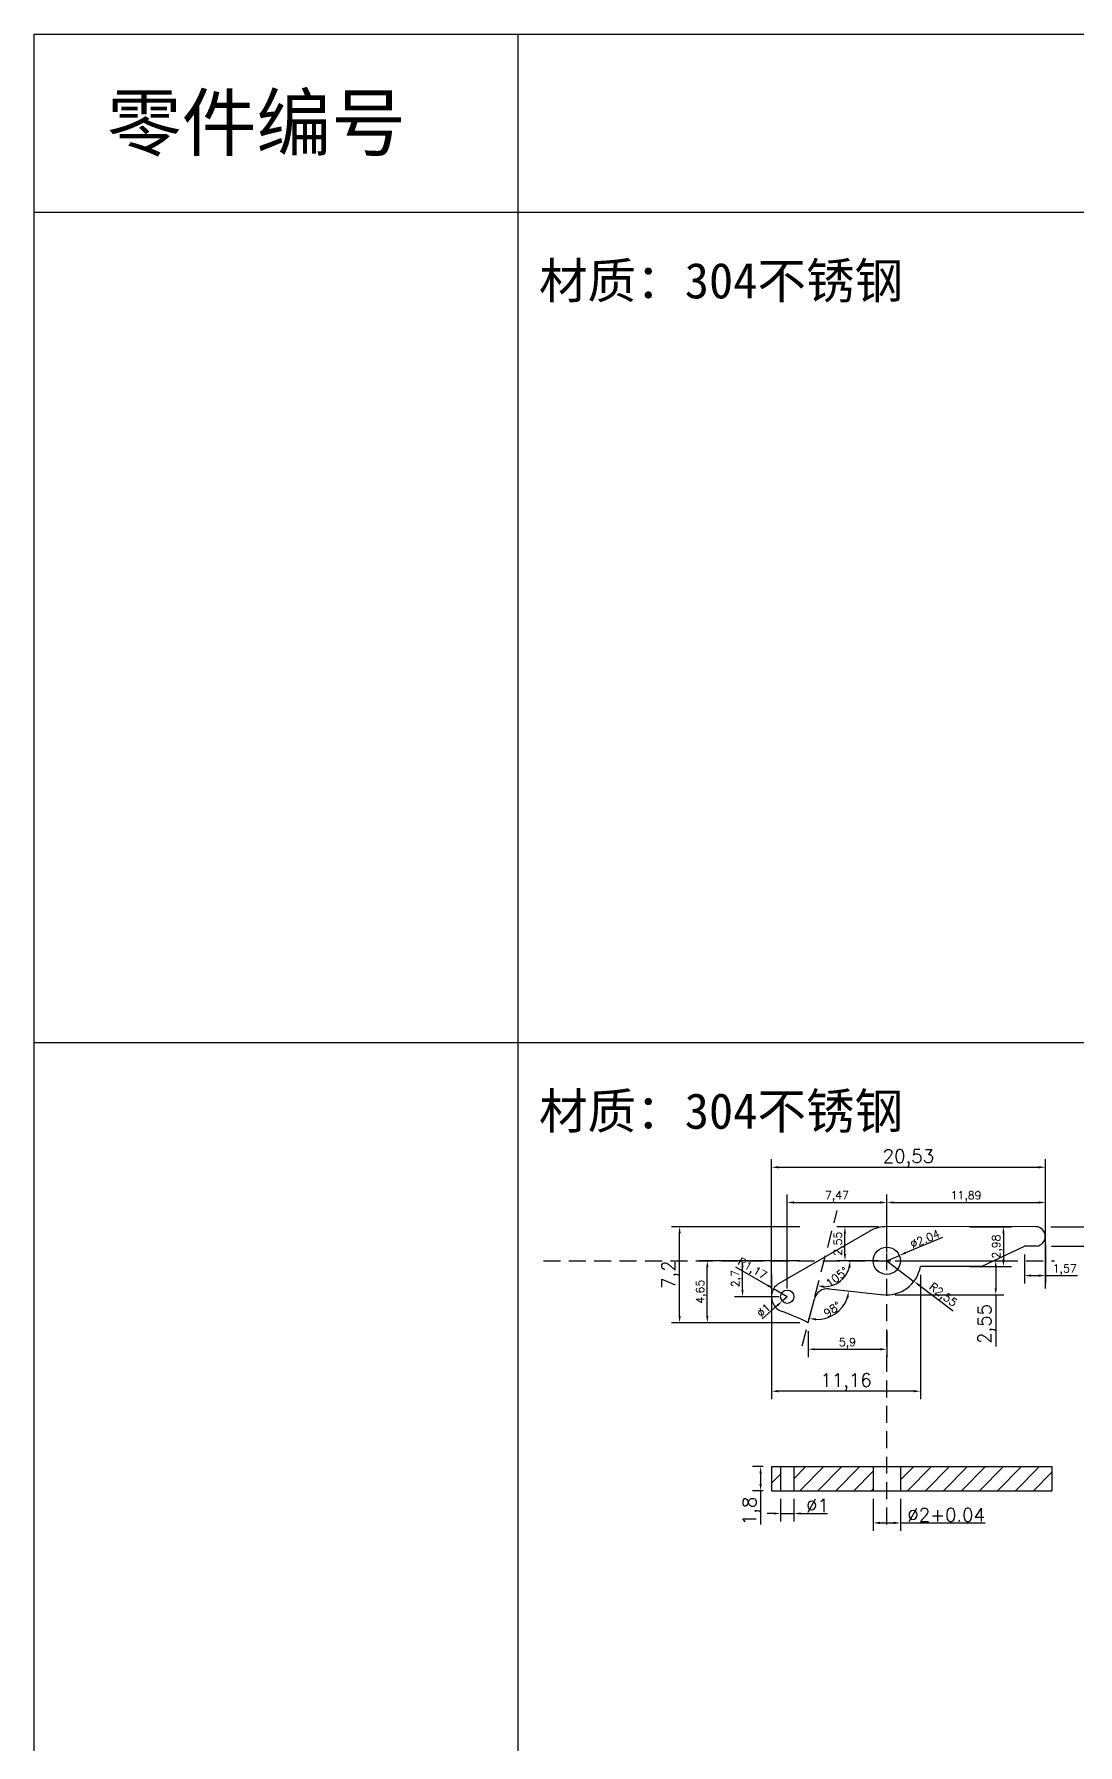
# Model space of a CAD drawing. Header units: millimetres. Extents: x 6817 to 10425, y -2870 to -164.
# Drawn here: x 10127.1 to 10205.4, y -292.5 to -164.3 of the extents above; entities that cross this region are included whole.
import ezdxf

# ---------------------------------------------------------------- set-up
doc = ezdxf.new("R2010")
doc.units = ezdxf.units.MM
doc.linetypes.add('HIDDEN', pattern=[9.525, 6.35, -3.175])
doc.layers.add('图层2', color=108, linetype='Continuous')
doc.styles.get("Standard").update_dxf_attribs({"font": 'txt', "bigfont": 'gbcbig.shx'})
doc.dimstyles.new('ISO-25', dxfattribs={"dimtxt": 1, "dimasz": 0.5, "dimexe": 0.6, "dimexo": 0.625, "dimgap": 0.1, "dimtad": 1, "dimtxsty": 'Standard', "dimcen": 2.5, "dimadec": 0, "dimazin": 0, "dimtfac": 1, "dimtmove": 0, "dimatfit": 3, "dimfxl": 1, "dimarcsym": 0})

# ---------------------------------------------------------------- blocks, each defined once
blk = doc.blocks.new('*D795')
at = {"layer": 'Defpoints', "color": 0, "linetype": 'ByBlock', "transparency": 16777216}
for p in [(10182.43, -271.65), (10181.61, -273.45), (10182.43, -273.45)]:
    blk.add_point(p, dxfattribs=at)
at = {"layer": '图层2', "color": 0, "linetype": 'ByBlock', "lineweight": -2, "transparency": 16777216}
for p, q in [((10181.8, -271.65), (10181.01, -271.65)), ((10181.61, -272.15), (10181.61, -272.95)), ((10181.8, -273.45), (10181.01, -273.45)), ((10181.61, -273.45), (10181.61, -275.98))]:
    blk.add_line(p, q, dxfattribs=at)
at = {"layer": '图层2', "color": 0, "linetype": 'ByBlock', "transparency": 16777216}
for points in [[(10181.52, -272.15), (10181.69, -272.15), (10181.61, -271.65)], [(10181.52, -272.95), (10181.69, -272.95), (10181.61, -273.45)]]:
    blk.add_solid(points, dxfattribs=at)
at = {"layer": '图层2', "color": 0, "linetype": 'ByBlock', "transparency": 16777216, "insert": (10180.92, -274.97), "char_height": 1, "attachment_point": 5, "rotation": 90}
blk.add_mtext('1,8', dxfattribs=at)
blk = doc.blocks.new('*D796')
at = {"layer": 'Defpoints', "color": 0, "linetype": 'ByBlock', "transparency": 16777216}
for p in [(10183.1, -273.45), (10184.1, -273.45), (10184.1, -275.16)]:
    blk.add_point(p, dxfattribs=at)
at = {"layer": '图层2', "color": 0, "linetype": 'ByBlock', "lineweight": -2, "transparency": 16777216}
for p, q in [((10183.1, -274.07), (10183.1, -275.76)), ((10184.1, -274.07), (10184.1, -275.76)), ((10182.6, -275.16), (10182.1, -275.16)), ((10183.1, -275.16), (10184.1, -275.16)), ((10184.6, -275.16), (10186.63, -275.16))]:
    blk.add_line(p, q, dxfattribs=at)
at = {"layer": '图层2', "color": 0, "linetype": 'ByBlock', "transparency": 16777216}
for points in [[(10182.6, -275.08), (10182.6, -275.24), (10183.1, -275.16)], [(10184.6, -275.08), (10184.6, -275.24), (10184.1, -275.16)]]:
    blk.add_solid(points, dxfattribs=at)
at = {"layer": '图层2', "color": 0, "linetype": 'ByBlock', "transparency": 16777216, "insert": (10185.87, -274.56), "char_height": 1, "attachment_point": 5}
blk.add_mtext('%%C1', dxfattribs=at)
blk = doc.blocks.new('*D797')
at = {"layer": 'Defpoints', "color": 0, "linetype": 'ByBlock', "transparency": 16777216}
for p in [(10190.05, -273.45), (10192.09, -273.45), (10192.09, -275.87)]:
    blk.add_point(p, dxfattribs=at)
at = {"layer": '图层2', "color": 0, "linetype": 'ByBlock', "lineweight": -2, "transparency": 16777216}
for p, q in [((10190.05, -274.07), (10190.05, -276.47)), ((10192.09, -274.07), (10192.09, -276.47)), ((10190.55, -275.87), (10191.59, -275.87)), ((10192.09, -275.87), (10198.45, -275.87))]:
    blk.add_line(p, q, dxfattribs=at)
at = {"layer": '图层2', "color": 0, "linetype": 'ByBlock', "transparency": 16777216}
for points in [[(10190.55, -275.78), (10190.55, -275.95), (10190.05, -275.87)], [(10191.59, -275.78), (10191.59, -275.95), (10192.09, -275.87)]]:
    blk.add_solid(points, dxfattribs=at)
at = {"layer": '图层2', "color": 0, "linetype": 'ByBlock', "transparency": 16777216, "insert": (10195.52, -275.27), "char_height": 1, "attachment_point": 5}
blk.add_mtext('%%C2+0.04', dxfattribs=at)
blk = doc.blocks.new('*D655')
at = {"layer": 'Defpoints', "color": 0, "linetype": 'ByBlock', "transparency": 16777216}
for p in [(10187.93, -253.66), (10191.07, -253.66), (10191.07, -256.21)]:
    blk.add_point(p, dxfattribs=at)
at = {"layer": '图层2', "color": 0, "linetype": 'ByBlock', "lineweight": -2, "transparency": 16777216}
for p, q in [((10190.45, -253.66), (10187.33, -253.66)), ((10187.93, -255.71), (10187.93, -254.16)), ((10190.44, -256.21), (10187.33, -256.21))]:
    blk.add_line(p, q, dxfattribs=at)
at = {"layer": '图层2', "color": 0, "linetype": 'ByBlock', "transparency": 16777216}
for points in [[(10187.85, -254.16), (10188.01, -254.16), (10187.93, -253.66)], [(10187.85, -255.71), (10188.01, -255.71), (10187.93, -256.21)]]:
    blk.add_solid(points, dxfattribs=at)
at = {"layer": '图层2', "color": 0, "linetype": 'ByBlock', "transparency": 16777216, "insert": (10187.48, -254.94), "char_height": 0.6, "attachment_point": 5, "rotation": 90}
blk.add_mtext('2,55', dxfattribs=at)
blk = doc.blocks.new('*D656')
at = {"layer": 'Defpoints', "color": 0, "linetype": 'ByBlock', "transparency": 16777216}
for p in [(10202.96, -251.85), (10202.96, -254.39), (10191.07, -256.21)]:
    blk.add_point(p, dxfattribs=at)
at = {"layer": '图层2', "color": 0, "linetype": 'ByBlock', "lineweight": -2, "transparency": 16777216}
for p, q in [((10191.07, -255.59), (10191.07, -251.25)), ((10202.96, -253.76), (10202.96, -251.25)), ((10191.57, -251.85), (10202.46, -251.85))]:
    blk.add_line(p, q, dxfattribs=at)
at = {"layer": '图层2', "color": 0, "linetype": 'ByBlock', "transparency": 16777216}
for points in [[(10191.57, -251.76), (10191.57, -251.93), (10191.07, -251.85)], [(10202.46, -251.76), (10202.46, -251.93), (10202.96, -251.85)]]:
    blk.add_solid(points, dxfattribs=at)
at = {"layer": '图层2', "color": 0, "linetype": 'ByBlock', "transparency": 16777216, "insert": (10197.01, -251.4), "char_height": 0.6, "attachment_point": 5}
blk.add_mtext('11,89', dxfattribs=at)
blk = doc.blocks.new('*D657')
at = {"layer": 'Defpoints', "color": 0, "linetype": 'ByBlock', "transparency": 16777216}
for p in [(10201.39, -255.11), (10202.96, -254.39), (10202.96, -257.33)]:
    blk.add_point(p, dxfattribs=at)
at = {"layer": '图层2', "color": 0, "linetype": 'ByBlock', "lineweight": -2, "transparency": 16777216}
for p, q in [((10202.96, -255.01), (10202.96, -257.93)), ((10201.39, -255.74), (10201.39, -257.93)), ((10201.89, -257.33), (10202.46, -257.33)), ((10202.96, -257.33), (10205.36, -257.33))]:
    blk.add_line(p, q, dxfattribs=at)
at = {"layer": '图层2', "color": 0, "linetype": 'ByBlock', "transparency": 16777216}
for points in [[(10201.89, -257.24), (10201.89, -257.41), (10201.39, -257.33)], [(10202.46, -257.24), (10202.46, -257.41), (10202.96, -257.33)]]:
    blk.add_solid(points, dxfattribs=at)
at = {"layer": '图层2', "color": 0, "linetype": 'ByBlock', "transparency": 16777216, "insert": (10204.41, -256.88), "char_height": 0.6, "attachment_point": 5}
blk.add_mtext('1,57', dxfattribs=at)
blk = doc.blocks.new('*D658')
at = {"layer": 'Defpoints', "color": 0, "linetype": 'ByBlock', "transparency": 16777216}
for p in [(10202.74, -253.67), (10202.8, -255.11), (10208.52, -255.11)]:
    blk.add_point(p, dxfattribs=at)
at = {"layer": '图层2', "color": 0, "linetype": 'ByBlock', "lineweight": -2, "transparency": 16777216}
for p, q in [((10203.37, -253.67), (10209.12, -253.67)), ((10203.42, -255.11), (10209.12, -255.11)), ((10208.52, -254.17), (10208.52, -254.61)), ((10208.52, -255.11), (10208.52, -257.51))]:
    blk.add_line(p, q, dxfattribs=at)
at = {"layer": '图层2', "color": 0, "linetype": 'ByBlock', "transparency": 16777216}
for points in [[(10208.43, -254.17), (10208.6, -254.17), (10208.52, -253.67)], [(10208.43, -254.61), (10208.6, -254.61), (10208.52, -255.11)]]:
    blk.add_solid(points, dxfattribs=at)
at = {"layer": '图层2', "color": 0, "linetype": 'ByBlock', "transparency": 16777216, "insert": (10208.07, -256.56), "char_height": 0.6, "attachment_point": 5, "rotation": 90}
blk.add_mtext('1,44', dxfattribs=at)
blk = doc.blocks.new('*D1047')
at = {"layer": 'Defpoints', "color": 0, "linetype": 'ByBlock', "transparency": 16777216}
for p in [(10180.25, -256.21), (10183.6, -256.21), (10183.6, -258.91)]:
    blk.add_point(p, dxfattribs=at)
at = {"layer": '图层2', "color": 0, "linetype": 'ByBlock', "lineweight": -2, "transparency": 16777216}
for p, q in [((10182.98, -256.21), (10179.65, -256.21)), ((10180.25, -258.41), (10180.25, -256.71)), ((10182.98, -258.91), (10179.65, -258.91))]:
    blk.add_line(p, q, dxfattribs=at)
at = {"layer": '图层2', "color": 0, "linetype": 'ByBlock', "transparency": 16777216}
for points in [[(10180.17, -256.71), (10180.33, -256.71), (10180.25, -256.21)], [(10180.17, -258.41), (10180.33, -258.41), (10180.25, -258.91)]]:
    blk.add_solid(points, dxfattribs=at)
at = {"layer": '图层2', "color": 0, "linetype": 'ByBlock', "transparency": 16777216, "insert": (10179.8, -257.56), "char_height": 0.6, "attachment_point": 5, "rotation": 90}
blk.add_mtext('2,7', dxfattribs=at)
blk = doc.blocks.new('*D659')
at = {"layer": 'Defpoints', "color": 0, "linetype": 'ByBlock', "transparency": 16777216}
for p in [(10191.07, -251.85), (10191.07, -256.21), (10183.6, -258.91)]:
    blk.add_point(p, dxfattribs=at)
at = {"layer": '图层2', "color": 0, "linetype": 'ByBlock', "lineweight": -2, "transparency": 16777216}
for p, q in [((10183.6, -258.29), (10183.6, -251.25)), ((10191.07, -255.59), (10191.07, -251.25)), ((10184.1, -251.85), (10190.57, -251.85))]:
    blk.add_line(p, q, dxfattribs=at)
at = {"layer": '图层2', "color": 0, "linetype": 'ByBlock', "transparency": 16777216}
for points in [[(10184.1, -251.76), (10184.1, -251.93), (10183.6, -251.85)], [(10190.57, -251.76), (10190.57, -251.93), (10191.07, -251.85)]]:
    blk.add_solid(points, dxfattribs=at)
at = {"layer": '图层2', "color": 0, "linetype": 'ByBlock', "transparency": 16777216, "insert": (10187.33, -251.4), "char_height": 0.6, "attachment_point": 5}
blk.add_mtext('7,47', dxfattribs=at)
blk = doc.blocks.new('*D1048')
at = {"layer": 'Defpoints', "color": 0, "linetype": 'ByBlock', "transparency": 16777216}
for p in [(10177.61, -256.21), (10185.17, -256.21), (10185.17, -260.86)]:
    blk.add_point(p, dxfattribs=at)
at = {"layer": '图层2', "color": 0, "linetype": 'ByBlock', "lineweight": -2, "transparency": 16777216}
for p, q in [((10184.55, -256.21), (10177.01, -256.21)), ((10177.61, -260.36), (10177.61, -256.71)), ((10184.55, -260.86), (10177.01, -260.86))]:
    blk.add_line(p, q, dxfattribs=at)
at = {"layer": '图层2', "color": 0, "linetype": 'ByBlock', "transparency": 16777216}
for points in [[(10177.53, -256.71), (10177.69, -256.71), (10177.61, -256.21)], [(10177.53, -260.36), (10177.69, -260.36), (10177.61, -260.86)]]:
    blk.add_solid(points, dxfattribs=at)
at = {"layer": '图层2', "color": 0, "linetype": 'ByBlock', "transparency": 16777216, "insert": (10177.16, -258.54), "char_height": 0.6, "attachment_point": 5, "rotation": 90}
blk.add_mtext('4,65', dxfattribs=at)
blk = doc.blocks.new('*D1049')
at = {"layer": 'Defpoints', "color": 0, "linetype": 'ByBlock', "transparency": 16777216}
for p in [(10187.35, -252.46), (10165.32, -256.21), (10203.64, -256.21), (10187.05, -258.04), (10184.73, -262.59)]:
    blk.add_point(p, dxfattribs=at)
at = {"layer": '图层2', "color": 0, "linetype": 'ByBlock', "transparency": 16777216}
blk.add_arc((10186.38, -256.21), 1.95, 270.1977, 345.282, dxfattribs=at)
for points in [[(10188.18, -256.7), (10188.35, -256.72), (10188.33, -256.21)], [(10186.37, -258.25), (10186.39, -258.08), (10185.89, -258.1)]]:
    blk.add_solid(points, dxfattribs=at)
at = {"layer": '图层2', "color": 0, "linetype": 'ByBlock', "transparency": 16777216, "insert": (10187.33, -257.44), "char_height": 0.6, "attachment_point": 5, "rotation": 37.7398}
blk.add_mtext('105°', dxfattribs=at)
blk = doc.blocks.new('*D1050')
at = {"layer": 'Defpoints', "color": 0, "linetype": 'ByBlock', "transparency": 16777216}
for p in [(10187.35, -252.46), (10186.74, -258.32), (10188.28, -258.49), (10186.6, -260.49), (10184.73, -262.59)]:
    blk.add_point(p, dxfattribs=at)
at = {"layer": '图层2', "color": 0, "linetype": 'ByBlock', "transparency": 16777216}
blk.add_arc((10185.85, -258.23), 2.38, 267.5197, 341.9312, dxfattribs=at)
for points in [[(10188.04, -258.95), (10188.2, -258.99), (10188.22, -258.48)], [(10185.74, -260.69), (10185.76, -260.53), (10185.26, -260.54)]]:
    blk.add_solid(points, dxfattribs=at)
at = {"layer": '图层2', "color": 0, "linetype": 'ByBlock', "transparency": 16777216, "insert": (10186.98, -259.86), "char_height": 0.6, "attachment_point": 5, "rotation": 34.7255}
blk.add_mtext('98°', dxfattribs=at)
blk = doc.blocks.new('*D1051')
at = {"layer": 'Defpoints', "color": 0, "linetype": 'ByBlock', "transparency": 16777216}
for p in [(10183.6, -258.91), (10183.23, -259.24)]:
    blk.add_point(p, dxfattribs=at)
at = {"layer": '图层2', "color": 0, "linetype": 'ByBlock', "lineweight": -2, "transparency": 16777216}
for p, q in [((10183.6, -258.91), (10183.23, -259.24)), ((10181.73, -260.57), (10182.85, -259.58))]:
    blk.add_line(p, q, dxfattribs=at)
at = {"layer": '图层2', "color": 0, "linetype": 'ByBlock', "transparency": 16777216}
blk.add_solid([(10182.8, -259.51), (10182.91, -259.64), (10183.23, -259.24)], dxfattribs=at)
at = {"layer": '图层2', "color": 0, "linetype": 'ByBlock', "transparency": 16777216, "insert": (10181.84, -259.94), "char_height": 0.6, "attachment_point": 5, "rotation": 41.6979}
blk.add_mtext('%%C1', dxfattribs=at)
blk = doc.blocks.new('*D1052')
at = {"layer": 'Defpoints', "color": 0, "linetype": 'ByBlock', "transparency": 16777216}
for p in [(10191.07, -256.21), (10192.01, -255.82)]:
    blk.add_point(p, dxfattribs=at)
at = {"layer": '图层2', "color": 0, "linetype": 'ByBlock', "lineweight": -2, "transparency": 16777216}
for p, q in [((10195.24, -254.47), (10192.47, -255.63)), ((10191.07, -256.21), (10192.01, -255.82))]:
    blk.add_line(p, q, dxfattribs=at)
at = {"layer": '图层2', "color": 0, "linetype": 'ByBlock', "transparency": 16777216}
blk.add_solid([(10192.44, -255.55), (10192.5, -255.7), (10192.01, -255.82)], dxfattribs=at)
at = {"layer": '图层2', "color": 0, "linetype": 'ByBlock', "transparency": 16777216, "insert": (10193.93, -254.58), "char_height": 0.6, "attachment_point": 5, "rotation": 22.6911}
blk.add_mtext('%%C2.04', dxfattribs=at)
blk = doc.blocks.new('*D660')
at = {"layer": 'Defpoints', "color": 0, "linetype": 'ByBlock', "transparency": 16777216}
for p in [(10182.58, -258.32), (10183.6, -258.91)]:
    blk.add_point(p, dxfattribs=at)
at = {"layer": '图层2', "color": 0, "linetype": 'ByBlock', "lineweight": -2, "transparency": 16777216}
for p, q in [((10179.73, -256.68), (10182.15, -258.07)), ((10183.6, -258.91), (10182.58, -258.32))]:
    blk.add_line(p, q, dxfattribs=at)
at = {"layer": '图层2', "color": 0, "linetype": 'ByBlock', "transparency": 16777216}
blk.add_solid([(10182.19, -258), (10182.11, -258.15), (10182.58, -258.32)], dxfattribs=at)
at = {"layer": '图层2', "color": 0, "linetype": 'ByBlock', "transparency": 16777216, "insert": (10180.95, -256.86), "char_height": 0.6, "attachment_point": 5, "rotation": 330.0383}
blk.add_mtext('R1,17', dxfattribs=at)
blk = doc.blocks.new('*D1063')
at = {"layer": 'Defpoints', "color": 0, "linetype": 'ByBlock', "transparency": 16777216}
for p in [(10191.07, -256.21), (10193.1, -257.76)]:
    blk.add_point(p, dxfattribs=at)
at = {"layer": '图层2', "color": 0, "linetype": 'ByBlock', "lineweight": -2, "transparency": 16777216}
for p, q in [((10191.07, -256.21), (10193.1, -257.76)), ((10196.05, -259.99), (10193.5, -258.06))]:
    blk.add_line(p, q, dxfattribs=at)
at = {"layer": '图层2', "color": 0, "linetype": 'ByBlock', "transparency": 16777216}
blk.add_solid([(10193.55, -257.99), (10193.45, -258.12), (10193.1, -257.76)], dxfattribs=at)
at = {"layer": '图层2', "color": 0, "linetype": 'ByBlock', "transparency": 16777216, "insert": (10195.25, -258.82), "char_height": 0.6, "attachment_point": 5, "rotation": 322.8459}
blk.add_mtext('R2,55', dxfattribs=at)
blk = doc.blocks.new('*D1064')
at = {"layer": 'Defpoints', "color": 0, "linetype": 'ByBlock', "transparency": 16777216}
for p in [(10196.65, -253.66), (10196.65, -256.64), (10199.81, -256.64)]:
    blk.add_point(p, dxfattribs=at)
at = {"layer": '图层2', "color": 0, "linetype": 'ByBlock', "lineweight": -2, "transparency": 16777216}
for p, q in [((10197.28, -253.66), (10200.41, -253.66)), ((10199.81, -254.16), (10199.81, -256.14)), ((10197.28, -256.64), (10200.41, -256.64))]:
    blk.add_line(p, q, dxfattribs=at)
at = {"layer": '图层2', "color": 0, "linetype": 'ByBlock', "transparency": 16777216}
for points in [[(10199.73, -254.16), (10199.9, -254.16), (10199.81, -253.66)], [(10199.73, -256.14), (10199.9, -256.14), (10199.81, -256.64)]]:
    blk.add_solid(points, dxfattribs=at)
at = {"layer": '图层2', "color": 0, "linetype": 'ByBlock', "transparency": 16777216, "insert": (10199.36, -255.15), "char_height": 0.6, "attachment_point": 5, "rotation": 90}
blk.add_mtext('2,98', dxfattribs=at)
blk = doc.blocks.new('*D1065')
at = {"layer": 'Defpoints', "color": 0, "linetype": 'ByBlock', "transparency": 16777216}
for p in [(10185.17, -260.86), (10191.07, -260.86), (10191.07, -262.85)]:
    blk.add_point(p, dxfattribs=at)
at = {"layer": '图层2', "color": 0, "linetype": 'ByBlock', "lineweight": -2, "transparency": 16777216}
for p, q in [((10185.17, -261.49), (10185.17, -263.45)), ((10191.07, -261.49), (10191.07, -263.45)), ((10185.67, -262.85), (10190.57, -262.85))]:
    blk.add_line(p, q, dxfattribs=at)
at = {"layer": '图层2', "color": 0, "linetype": 'ByBlock', "transparency": 16777216}
for points in [[(10185.67, -262.77), (10185.67, -262.93), (10185.17, -262.85)], [(10190.57, -262.77), (10190.57, -262.93), (10191.07, -262.85)]]:
    blk.add_solid(points, dxfattribs=at)
at = {"layer": '图层2', "color": 0, "linetype": 'ByBlock', "transparency": 16777216, "insert": (10188.12, -262.4), "char_height": 0.6, "attachment_point": 5}
blk.add_mtext('5,9', dxfattribs=at)
blk = doc.blocks.new('*D1947')
at = {"layer": 'Defpoints', "color": 0, "linetype": 'ByBlock'}
for p in [(10202.96, -249.21), (10182.43, -258.91), (10202.96, -258.91)]:
    blk.add_point(p, dxfattribs=at)
at = {"layer": '图层2', "color": 0, "linetype": 'ByBlock', "lineweight": -2}
for p, q in [((10182.43, -258.29), (10182.43, -248.61)), ((10202.96, -258.29), (10202.96, -248.61)), ((10182.93, -249.21), (10202.46, -249.21))]:
    blk.add_line(p, q, dxfattribs=at)
at = {"layer": '图层2', "color": 0, "linetype": 'ByBlock'}
for points in [[(10182.93, -249.12), (10182.93, -249.29), (10182.43, -249.21)], [(10202.46, -249.12), (10202.46, -249.29), (10202.96, -249.21)]]:
    blk.add_solid(points, dxfattribs=at)
at = {"layer": '图层2', "color": 0, "linetype": 'ByBlock', "insert": (10192.69, -248.52), "char_height": 1, "attachment_point": 5}
blk.add_mtext('20,53', dxfattribs=at)
blk = doc.blocks.new('*D1970')
at = {"layer": 'Defpoints', "color": 0, "linetype": 'ByBlock'}
for p in [(10191.07, -256.21), (10191.07, -258.77), (10199.24, -258.77)]:
    blk.add_point(p, dxfattribs=at)
at = {"layer": '图层2', "color": 0, "linetype": 'ByBlock', "lineweight": -2}
for p, q in [((10191.69, -256.21), (10199.84, -256.21)), ((10199.24, -256.71), (10199.24, -258.27)), ((10191.69, -258.77), (10199.84, -258.77)), ((10199.24, -258.77), (10199.24, -262.63))]:
    blk.add_line(p, q, dxfattribs=at)
at = {"layer": '图层2', "color": 0, "linetype": 'ByBlock'}
for points in [[(10199.15, -256.71), (10199.32, -256.71), (10199.24, -256.21)], [(10199.15, -258.27), (10199.32, -258.27), (10199.24, -258.77)]]:
    blk.add_solid(points, dxfattribs=at)
at = {"layer": '图层2', "color": 0, "linetype": 'ByBlock', "insert": (10198.55, -260.95), "char_height": 1, "attachment_point": 5, "rotation": 90}
blk.add_mtext('2,55', dxfattribs=at)
blk = doc.blocks.new('*D1971')
at = {"layer": 'Defpoints', "color": 0, "linetype": 'ByBlock'}
for p in [(10175.53, -253.66), (10185.17, -253.66), (10185.17, -260.86)]:
    blk.add_point(p, dxfattribs=at)
at = {"layer": '图层2', "color": 0, "linetype": 'ByBlock', "lineweight": -2}
for p, q in [((10184.55, -253.66), (10174.93, -253.66)), ((10175.53, -260.36), (10175.53, -254.16)), ((10184.55, -260.86), (10174.93, -260.86))]:
    blk.add_line(p, q, dxfattribs=at)
at = {"layer": '图层2', "color": 0, "linetype": 'ByBlock'}
for points in [[(10175.45, -254.16), (10175.62, -254.16), (10175.53, -253.66)], [(10175.45, -260.36), (10175.62, -260.36), (10175.53, -260.86)]]:
    blk.add_solid(points, dxfattribs=at)
at = {"layer": '图层2', "color": 0, "linetype": 'ByBlock', "insert": (10174.85, -257.26), "char_height": 1, "attachment_point": 5, "rotation": 90}
blk.add_mtext('7,2', dxfattribs=at)
blk = doc.blocks.new('*D1977')
at = {"layer": 'Defpoints', "color": 0, "linetype": 'ByBlock'}
for p in [(10182.43, -256.64), (10193.59, -256.64), (10182.43, -265.99)]:
    blk.add_point(p, dxfattribs=at)
at = {"layer": '图层2', "color": 0, "linetype": 'ByBlock', "lineweight": -2}
for p, q in [((10182.43, -257.26), (10182.43, -266.59)), ((10193.59, -257.26), (10193.59, -266.59)), ((10193.09, -265.99), (10182.93, -265.99))]:
    blk.add_line(p, q, dxfattribs=at)
at = {"layer": '图层2', "color": 0, "linetype": 'ByBlock'}
for points in [[(10182.93, -265.91), (10182.93, -266.08), (10182.43, -265.99)], [(10193.09, -265.91), (10193.09, -266.08), (10193.59, -265.99)]]:
    blk.add_solid(points, dxfattribs=at)
at = {"layer": '图层2', "color": 0, "linetype": 'ByBlock', "insert": (10188.01, -265.31), "char_height": 1, "attachment_point": 5}
blk.add_mtext('11,16', dxfattribs=at)

msp = doc.modelspace()

# ---------------------------------------------------------------- hatches: boundary and pattern name
at = {"layer": '图层2', "linetype": 'ByBlock'}
h = msp.add_hatch(dxfattribs=at)
h.set_pattern_fill('ANSI31', color=4, scale=0.3)
h.set_pattern_definition([(45, (8966.2524, 586.7334), (-0.6735192, 0.6735192), [])])
h.paths.add_polyline_path([(10203.455, -273.45), (10203.455, -271.65), (10192.088, -271.65), (10192.088, -273.45)])
h.paths.add_polyline_path([(10183.101, -273.45), (10183.101, -271.65), (10182.428, -271.65), (10182.428, -273.45)])
h.paths.add_polyline_path([(10184.101, -271.65), (10184.101, -273.45), (10190.048, -273.45), (10190.048, -271.65)])

# ---------------------------------------------------------------- linework, layer by layer
at = {"layer": '图层2', "color": 2, "linetype": 'ByBlock'}
for p, q in [((10127.143, -164.27), (10422.848, -164.27)), ((10127.143, -361.56), (10127.143, -164.27)), ((10163.41, -164.27), (10163.41, -361.56)), ((10127.143, -177.621), (10422.848, -177.621)), ((10127.143, -239.866), (10422.848, -239.866))]:
    msp.add_line(p, q, dxfattribs=at)
at = {"layer": '图层2', "color": 3, "linetype": 'HIDDEN', "ltscale": 0.2}
for p, q in [((10184.726, -262.588), (10187.35, -252.457)), ((10191.068, -275.981), (10191.068, -253.738)), ((10165.324, -256.213), (10203.641, -256.213))]:
    msp.add_line(p, q, dxfattribs=at)
at = {"layer": '图层2', "color": 1, "linetype": 'ByBlock'}
for p, q in [((10202.24, -253.666), (10191.068, -253.658)), ((10189.806, -253.992), (10182.888, -257.978)), ((10198.173, -256.639), (10201.386, -255.11)), ((10202.292, -255.11), (10201.386, -255.11)), ((10198.173, -256.639), (10193.587, -256.636)), ((10186.74, -258.324), (10190.846, -258.758)), ((10185.173, -260.862), (10185.638, -259.065)), ((10183.101, -271.65), (10183.101, -273.45)), ((10184.101, -271.65), (10184.101, -273.45)), ((10190.048, -271.65), (10190.048, -273.45)), ((10192.088, -271.65), (10192.088, -273.45))]:
    msp.add_line(p, q, dxfattribs=at)
at = {"layer": '图层2', "color": 62, "linetype": 'ByBlock'}
for p, q in [((10182.428, -271.65), (10182.428, -273.45)), ((10182.428, -271.65), (10203.455, -271.65)), ((10203.455, -271.65), (10203.455, -273.45)), ((10182.428, -273.45), (10203.455, -273.45))]:
    msp.add_line(p, q, dxfattribs=at)
at = {"layer": '图层2', "color": 1, "linetype": 'ByBlock'}
for centre, radius in [((10191.068, -256.213), 1.02), ((10183.601, -258.91), 0.5)]:
    msp.add_circle(centre, radius, dxfattribs=at)
for centre, radius, start, end in [((10191.068, -256.213), 2.555, 89.91913, 120.30037), ((10202.232, -254.389), 0.723, 274.79327, 89.36139), ((10191.068, -256.213), 2.555, 262.91384, 350.46822), ((10183.601, -258.91), 1.174, 127.42254, 252.53291), ((10186.606, -259.315), 1, 82.35173, 165.47966), ((10178.235, -274.254), 15.082, 62.61211, 70.5819)]:
    msp.add_arc(centre, radius, start, end, dxfattribs=at)

# ---------------------------------------------------------------- texts
at = {"color": 2, "attachment_point": 1}
for s, insert, char_height, width in [('{\\fSimSun|b0|i0|c134|p2;零件编号}', (10132.591, -168.848), 4.10936, 23.9662), ('{\\fSimSun|b0|i0|c134|p2;材质：304不锈钢}', (10164.987, -181.405), 2.67108, 31.32319), ('{\\fSimSun|b0|i0|c134|p2;材质：304不锈钢}', (10164.987, -243.65), 2.67108, 31.32319)]:
    msp.add_mtext(s, dxfattribs=dict(at, insert=insert, char_height=char_height, width=width))

# ---------------------------------------------------------------- dimensions: what is measured, and where the dimension line sits
at = {"layer": '图层2', "color": 3, "linetype": 'ByBlock'}
for base, p1, p2, picture, middle in [((10202.955, -249.205), (10182.428, -258.91), (10202.955, -258.91), '*D1947', (10192.692, -248.522)), ((10182.428, -265.993), (10193.587, -256.636), (10182.428, -256.636), '*D1977', (10188.008, -265.309))]:
    dim = msp.add_linear_dim(base=base, p1=p1, p2=p2, dimstyle='ISO-25', dxfattribs=at)
    dim.commit()
    dim.dimension.update_dxf_attribs({"geometry": picture, "text_midpoint": middle})
at = {"layer": '图层2', "color": 2, "linetype": 'ByBlock'}
for base, p1, p2, picture, middle in [((10191.068, -251.848), (10183.601, -258.91), (10191.068, -256.213), '*D659', (10187.335, -251.398)), ((10202.955, -251.848), (10191.068, -256.213), (10202.955, -254.389), '*D656', (10197.012, -251.398)), ((10202.955, -257.327), (10201.386, -255.11), (10202.955, -254.389), '*D657', (10204.405, -256.877)), ((10191.06783, -262.84987), (10185.1728, -260.8621), (10191.06783, -260.8621), '*D1065', (10188.12031, -262.39987))]:
    dim = msp.add_linear_dim(base=base, p1=p1, p2=p2, dimstyle='ISO-25', override={"dimtxt": 0.6}, dxfattribs=at)
    dim.commit()
    dim.dimension.update_dxf_attribs({"geometry": picture, "text_midpoint": middle})
for base, line1, picture, middle in [((10187.055, -258.043), ((10165.324, -256.213), (10203.641, -256.213)), '*D1049', (10187.327, -257.44)), ((10186.603, -260.494), ((10186.74, -258.324), (10188.284, -258.487)), '*D1050', (10186.984, -259.861))]:
    dim = msp.add_angular_dim_2l(base=base, line1=line1, line2=((10184.726, -262.588), (10187.35, -252.457)), dimstyle='ISO-25', override={"dimtxt": 0.6, "dimdec": 0, "dimazin": 2}, dxfattribs=at)
    dim.commit()
    dim.dimension.update_dxf_attribs({"geometry": picture, "text_midpoint": middle})
at = {"layer": '图层2', "color": 3, "linetype": 'ByBlock'}
for base, p1, p2, picture, middle in [((10175.532, -253.658), (10185.173, -260.862), (10185.173, -253.658), '*D1971', (10174.849, -257.26)), ((10199.236, -258.767), (10191.068, -256.213), (10191.068, -258.767), '*D1970', (10198.553, -260.951))]:
    dim = msp.add_linear_dim(base=base, p1=p1, p2=p2, angle=90, dimstyle='ISO-25', dxfattribs=at)
    dim.commit()
    dim.dimension.update_dxf_attribs({"geometry": picture, "text_midpoint": middle})
at = {"layer": '图层2', "color": 2, "linetype": 'ByBlock'}
for base, p1, p2, picture, middle in [((10187.9312, -253.658), (10191.0678, -256.2127), (10191.0714, -253.658), '*D655', (10187.4812, -254.9353)), ((10199.814, -256.638), (10196.654, -253.662), (10196.652, -256.638), '*D1064', (10199.364, -255.15)), ((10208.516, -255.11), (10202.74, -253.666), (10202.796, -255.11), '*D658', (10208.066, -256.56)), ((10177.611, -256.213), (10185.173, -260.862), (10185.173, -256.213), '*D1048', (10177.161, -258.537)), ((10180.25, -256.213), (10183.601, -258.91), (10183.601, -256.213), '*D1047', (10179.8, -257.561))]:
    dim = msp.add_linear_dim(base=base, p1=p1, p2=p2, angle=90, dimstyle='ISO-25', override={"dimtxt": 0.6}, dxfattribs=at)
    dim.commit()
    dim.dimension.update_dxf_attribs({"geometry": picture, "text_midpoint": middle})
for center, mpoint, text, picture, middle in [((10191.068, -256.213), (10192.009, -255.819), '%%C2.04', '*D1052', (10193.93, -254.582)), ((10183.601, -258.91), (10183.228, -259.243), '%%C1', '*D1051', (10181.842, -259.942))]:
    dim = msp.add_radius_dim(center=center, mpoint=mpoint, text=text, dimstyle='ISO-25', override={"dimtxt": 0.6}, dxfattribs=at)
    dim.commit()
    dim.dimension.update_dxf_attribs({"geometry": picture, "text_midpoint": middle})
for center, mpoint, picture, middle in [((10183.601, -258.91), (10182.585, -258.324), '*D660', (10180.947, -256.86)), ((10191.068, -256.213), (10193.104, -257.756), '*D1063', (10195.249, -258.816))]:
    dim = msp.add_radius_dim(center=center, mpoint=mpoint, dimstyle='ISO-25', override={"dimtxt": 0.6}, dxfattribs=at)
    dim.commit()
    dim.dimension.update_dxf_attribs({"geometry": picture, "text_midpoint": middle})
dim = msp.add_linear_dim(base=(10181.606, -273.45), p1=(10182.428, -271.65), p2=(10182.428, -273.45), angle=90, dimstyle='ISO-25', dxfattribs=at)
dim.commit()
dim.dimension.update_dxf_attribs({"geometry": '*D795', "text_midpoint": (10180.923, -274.966)})
for base, p1, p2, text, picture, middle in [((10184.101, -275.159), (10183.101, -273.45), (10184.101, -273.45), '%%C<>', '*D796', (10185.868, -274.559)), ((10192.088, -275.868), (10190.048, -273.45), (10192.088, -273.45), '%%C2+0.04', '*D797', (10195.521, -275.268))]:
    dim = msp.add_linear_dim(base=base, p1=p1, p2=p2, text=text, dimstyle='ISO-25', dxfattribs=at)
    dim.commit()
    dim.dimension.update_dxf_attribs({"geometry": picture, "text_midpoint": middle})

doc.saveas('drawing.dxf')
